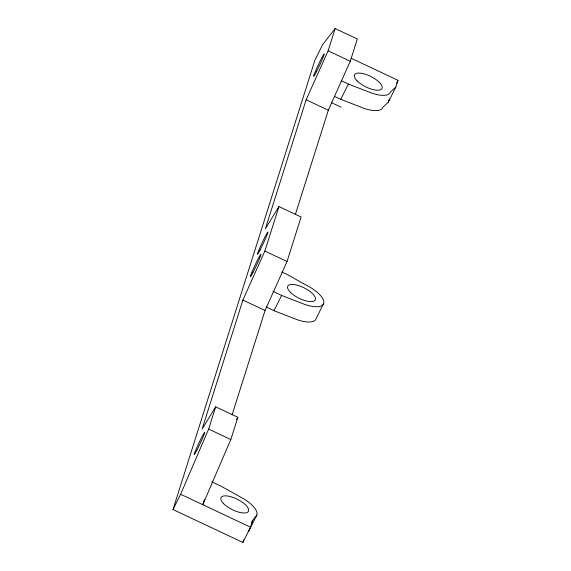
<?xml version="1.0" encoding="UTF-8"?>
<svg xmlns="http://www.w3.org/2000/svg" width="571" height="571" viewBox="0 0 571 571"><rect width="100%" height="100%" fill="white"/><g stroke="black" fill="none" stroke-linecap="round" stroke-linejoin="round"><path stroke-width="0.86" d="M211.834 481.867L221.334 486.342L243.182 498.526A24.546 9.236 26.5 0 1 255.423 516.812L252.61 520.509L250.498 527.183L242.889 542.45L173.006 509.539L314.956 60.055L322.565 44.788L335.134 28.55L357.31 38.992L350.287 61.247L328.311 110.217L295.328 214.66M232.083 414.924L265.065 310.488L287.042 261.511L301.095 217.009L278.919 206.566L264.865 251.069L242.889 300.039L202.127 429.099L215.674 406.83L237.85 417.273L230.82 439.527L202.798 504.714L204.389 499.661M335.134 28.55L328.111 50.805L306.135 99.775L265.372 228.835L278.919 206.566M173.006 509.539L180.622 494.272L208.651 429.085L215.674 406.83M242.889 542.45L243.681 539.945M334.435 96.335L340.766 99.318L363.663 108.204A24.546 9.236 26.5 0 0 382.813 107.348L388.273 102.252L389.329 98.911M388.273 102.252L395.881 86.985L397.994 80.311L351.201 58.271M340.766 99.318L348.381 84.051L371.271 92.937A24.546 9.236 26.5 0 0 390.421 92.081L395.881 86.985M266.093 306.977L274.009 310.71L281.624 295.443L304.514 304.329A24.546 9.236 26.5 0 0 323.843 302.223A24.546 9.236 26.5 0 0 304.3 284.13L288.091 274.951L281.76 271.96M396.474 83.359L397.994 80.311M323.664 303.472L316.056 318.739A24.546 9.236 26.5 0 1 296.899 319.596L274.009 310.71M251.468 522.8L252.61 520.509M256.907 514.864L249.291 530.131A24.546 9.236 26.5 0 1 248.471 531.522M236.494 419.499L237.85 417.273M328.111 50.805L350.287 61.247M341.251 80.689L348.381 84.051M331.573 102.701L341.073 107.177M306.135 99.775L328.311 110.217M264.865 251.069L287.042 261.511M272.909 291.338L281.624 295.443M242.889 300.039L265.065 310.488M208.651 429.085L230.82 439.527M180.622 494.272L250.498 527.183M196.802 450.333A12.276 0.671 -64.8 0 0 204.739 432.418A12.276 0.671 -64.8 0 0 196.881 447.45A12.276 0.671 -64.8 0 0 196.802 450.333M260.048 250.069A12.276 0.671 -64.8 0 0 267.985 232.154A12.276 0.671 -64.8 0 0 260.126 247.186A12.276 0.671 -64.8 0 0 260.048 250.069M253.024 272.317A12.276 0.671 -64.8 0 0 260.954 254.402A12.276 0.671 -64.8 0 0 253.096 269.433A12.276 0.671 -64.8 0 0 253.024 272.317M223.689 503.736A15.346 5.774 26.5 0 0 247.664 512.166A15.346 5.774 26.5 0 0 232.84 497.355A15.346 5.774 26.5 0 0 223.689 503.736M316.677 71.261A12.276 0.671 -64.8 0 0 324.185 54.031A12.276 0.671 -64.8 0 0 315.949 70.069A12.276 0.671 -64.8 0 0 316.677 71.261M290.503 292.402A15.346 5.774 26.5 0 0 314.457 300.746A15.346 5.774 26.5 0 0 299.504 285.928A15.346 5.774 26.5 0 0 290.503 292.402M357.203 80.954A15.346 5.774 26.5 0 0 381.178 89.383A15.346 5.774 26.5 0 0 366.361 74.573A15.346 5.774 26.5 0 0 357.203 80.954"/></g></svg>
